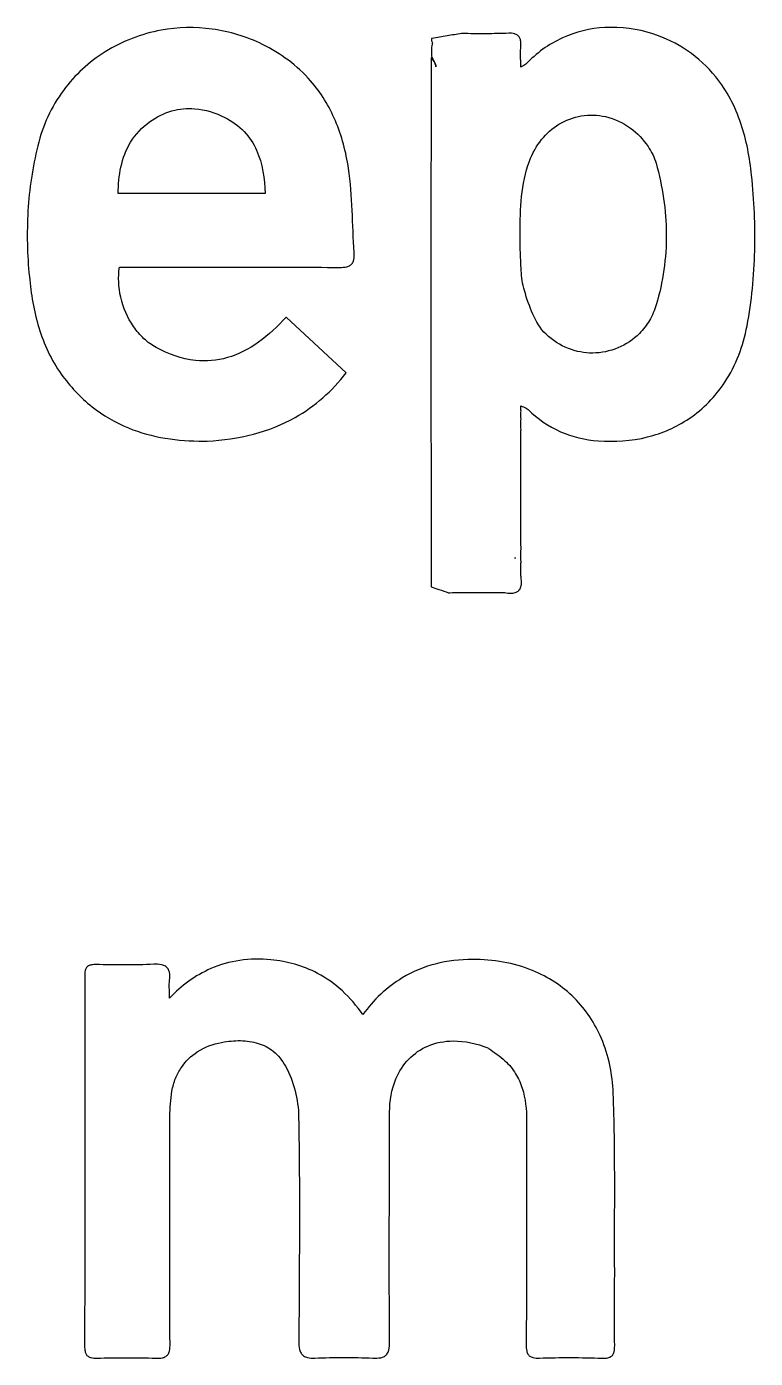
# Model space of a CAD drawing. Header units: millimetres. Extents: x 2.6 to 86.5, y 0.9 to 53.3.
# Drawn here: x 14.352 to 16.366, y 45.423 to 49.105 of the extents above; entities that cross this region are included whole.
import ezdxf

# ---------------------------------------------------------------- set-up
doc = ezdxf.new("R2010")
doc.units = ezdxf.units.MM
doc.layers.get('0').update_dxf_attribs({"linetype": 'CONTINUOUS'})

msp = doc.modelspace()

# ---------------------------------------------------------------- linework, layer by layer
for p, q in [((15.4728, 49.0722), (15.4715, 49.072)), ((15.0114, 48.644), (14.6614, 48.644)), ((14.6089, 48.44), (14.6755, 48.44)), ((15.2355, 48.1475), (15.0697, 48.3017)), ((14.8414, 47.959), (14.8517, 47.9591)), ((15.6278, 46.2808), (15.6297, 46.2801))]:
    msp.add_line(p, q)
for points, knots in [([(15.004, 49.0559), (14.9603, 49.0775), (14.9135, 49.0918), (14.8184, 49.1046), (14.7708, 49.1035), (14.6695, 49.0851), (14.6168, 49.065), (14.5247, 49.0075), (14.4856, 48.9715), (14.4203, 48.883), (14.3967, 48.8312), (14.3831, 48.7757)], [-0.07870909, -0.07870909, -0.07870909, -0.07870909, -0.06405495, -0.06405495, -0.04984753, -0.04984753, -0.0330697, -0.0330697, -0.01714971, -0.01714971, 0, 0, 0, 0]), ([(15.5546, 49.086), (15.5412, 49.0839), (15.5278, 49.0818), (15.5004, 49.0773), (15.4867, 49.0749), (15.4728, 49.0722)], [-0.008303707, -0.008303707, -0.008303707, -0.008303707, -0.004246318, -0.004246318, 0, 0, 0, 0]), ([(15.6847, 49.0867), (15.6637, 49.0859), (15.643, 49.0855), (15.5995, 49.0853), (15.577, 49.0856), (15.5546, 49.086)], [-0.01299231, -0.01299231, -0.01299231, -0.01299231, -0.0067186, -0.0067186, 0, 0, 0, 0]), ([(15.7182, 49.0534), (15.7185, 49.0579), (15.7184, 49.0625), (15.7169, 49.0699), (15.716, 49.0728), (15.713, 49.0777), (15.7113, 49.0796), (15.7066, 49.0832), (15.7036, 49.0845), (15.6954, 49.0866), (15.6898, 49.0869), (15.6847, 49.0867)], [-0.005528477, -0.005528477, -0.005528477, -0.005528477, -0.004208087, -0.004208087, -0.003307414, -0.003307414, -0.00250707, -0.00250707, -0.001543197, -0.001543197, 0, 0, 0, 0]), ([(16.2567, 48.9664), (16.2346, 48.9943), (16.2081, 49.0185), (16.1492, 49.0585), (16.1169, 49.0742), (16.0403, 49.0989), (15.9951, 49.1051), (15.9099, 49.1002), (15.8703, 49.0908), (15.795, 49.0566), (15.7609, 49.0318), (15.732, 49.0009)], [-0.05978012, -0.05978012, -0.05978012, -0.05978012, -0.0490711, -0.0490711, -0.03838139, -0.03838139, -0.02487738, -0.02487738, -0.01269926, -0.01269926, 0, 0, 0, 0]), ([(15.242, 48.7131), (15.2351, 48.7582), (15.2236, 48.8026), (15.1886, 48.8848), (15.1661, 48.9218), (15.1, 48.9977), (15.0549, 49.0307), (15.004, 49.0559)], [-0.04383863, -0.04383863, -0.04383863, -0.04383863, -0.030157, -0.030157, -0.01702911, -0.01702911, 0, 0, 0, 0]), ([(15.4733, 49.0569), (15.472, 49.0509), (15.4713, 49.0449), (15.4709, 49.0333), (15.4712, 49.0263), (15.4713, 49.0232)], [-0.002005953, -0.002005953, -0.002005953, -0.002005953, -0.000921953, -0.000921953, 0, 0, 0, 0]), ([(15.4715, 49.072), (15.4713, 49.0705), (15.4712, 49.069), (15.4713, 49.0662), (15.4715, 49.0648), (15.4724, 49.0622), (15.473, 49.0611), (15.4739, 49.06)], [-0.001261168, -0.001261168, -0.001261168, -0.001261168, -0.000817751, -0.000817751, -0.000411727, -0.000411727, 0, 0, 0, 0]), ([(15.4739, 49.06), (15.4738, 49.0595), (15.4737, 49.059), (15.4735, 49.058), (15.4734, 49.0575), (15.4733, 49.0569)], [-0.000312769, -0.000312769, -0.000312769, -0.000312769, -0.000162248, -0.000162248, 0, 0, 0, 0]), ([(15.718, 48.9934), (15.718, 49.0046), (15.7177, 49.0152), (15.7176, 49.0343), (15.7176, 49.0439), (15.7182, 49.0534)], [-0.005856087, -0.005856087, -0.005856087, -0.005856087, -0.002853059, -0.002853059, 0, 0, 0, 0]), ([(15.4706, 49.02), (15.4702, 48.8739), (15.4699, 48.7278), (15.4696, 48.4364), (15.4695, 48.2912), (15.4696, 48.1459)], [-0.08743973, -0.08743973, -0.08743973, -0.08743973, -0.043601, -0.043601, 0, 0, 0, 0]), ([(15.4832, 48.9943), (15.4832, 48.9968), (15.4827, 48.9992), (15.4811, 49.0039), (15.48, 49.0062), (15.4762, 49.0127), (15.473, 49.0168), (15.4706, 49.02)], [-0.002357788, -0.002357788, -0.002357788, -0.002357788, -0.001780832, -0.001780832, -0.001187949, -0.001187949, 0, 0, 0, 0]), ([(15.4713, 49.0232), (15.4744, 49.0159), (15.4796, 49.0087), (15.4827, 48.9991), (15.4832, 48.9967), (15.4832, 48.9943)], [-0.003030304, -0.003030304, -0.003030304, -0.003030304, -0.000721361, -0.000721361, 0, 0, 0, 0]), ([(15.732, 49.0009), (15.7307, 48.9996), (15.7289, 48.9986), (15.7248, 48.9967), (15.7216, 48.9954), (15.718, 48.9934)], [-0.002794917, -0.002794917, -0.002794917, -0.002794917, -0.001240543, -0.001240543, 0, 0, 0, 0]), ([(16.3559, 48.6941), (16.3509, 48.7426), (16.3422, 48.7908), (16.3104, 48.8843), (16.2878, 48.9274), (16.2567, 48.9664)], [-0.02958133, -0.02958133, -0.02958133, -0.02958133, -0.01495715, -0.01495715, 0, 0, 0, 0]), ([(14.6924, 48.8416), (14.7111, 48.8551), (14.7316, 48.8656), (14.7745, 48.8779), (14.7957, 48.8799), (14.8462, 48.8758), (14.8742, 48.8669), (14.9003, 48.8538)], [-0.02215571, -0.02215571, -0.02215571, -0.02215571, -0.01522695, -0.01522695, -0.00875565, -0.00875565, 0, 0, 0, 0]), ([(15.7421, 48.7329), (15.7501, 48.7546), (15.7613, 48.7749), (15.7892, 48.8095), (15.8053, 48.8238), (15.8425, 48.8466), (15.8634, 48.8545), (15.9075, 48.8619), (15.9301, 48.8612), (15.9771, 48.8504), (16.0003, 48.8395), (16.0212, 48.8246)], [-0.03457412, -0.03457412, -0.03457412, -0.03457412, -0.02763532, -0.02763532, -0.0211983, -0.0211983, -0.01449317, -0.01449317, -0.00770679, -0.00770679, 0, 0, 0, 0]), ([(14.6056, 48.6441), (14.6059, 48.6683), (14.608, 48.6931), (14.6183, 48.7412), (14.6267, 48.7644), (14.6535, 48.8079), (14.6712, 48.8263), (14.6924, 48.8416)], [-0.02259864, -0.02259864, -0.02259864, -0.02259864, -0.01530981, -0.01530981, -0.00784573, -0.00784573, 0, 0, 0, 0]), ([(14.9003, 48.8538), (14.9203, 48.8438), (14.9384, 48.831), (14.9682, 48.7996), (14.9794, 48.7823), (15.0044, 48.7263), (15.0101, 48.684), (15.0114, 48.644)], [-0.02485486, -0.02485486, -0.02485486, -0.02485486, -0.01820487, -0.01820487, -0.01200765, -0.01200765, 0, 0, 0, 0]), ([(16.0212, 48.8246), (16.0399, 48.8112), (16.0569, 48.7928), (16.0792, 48.7593), (16.0873, 48.7434), (16.0919, 48.7272)], [-0.01200233, -0.01200233, -0.01200233, -0.01200233, -0.0050621, -0.0050621, 0, 0, 0, 0]), ([(14.3831, 48.7757), (14.3686, 48.7164), (14.3598, 48.6565), (14.3525, 48.5349), (14.354, 48.4742), (14.3599, 48.4137)], [-0.03653618, -0.03653618, -0.03653618, -0.03653618, -0.0182425, -0.0182425, 0, 0, 0, 0]), ([(15.7161, 48.5345), (15.7161, 48.5677), (15.7167, 48.6019), (15.7239, 48.6689), (15.7305, 48.7013), (15.7421, 48.7329)], [-0.02017931, -0.02017931, -0.02017931, -0.02017931, -0.01011514, -0.01011514, 0, 0, 0, 0]), ([(16.0919, 48.7272), (16.1099, 48.6634), (16.1199, 48.5978), (16.1206, 48.4651), (16.1113, 48.3997), (16.0924, 48.336)], [-0.03982354, -0.03982354, -0.03982354, -0.03982354, -0.01993097, -0.01993097, 0, 0, 0, 0]), ([(15.2577, 48.4803), (15.2549, 48.5191), (15.2539, 48.5581), (15.2504, 48.6358), (15.2479, 48.6747), (15.242, 48.7131)], [-0.02337147, -0.02337147, -0.02337147, -0.02337147, -0.01164982, -0.01164982, 0, 0, 0, 0]), ([(16.3433, 48.2777), (16.3563, 48.3464), (16.363, 48.4156), (16.3664, 48.5552), (16.363, 48.6248), (16.3559, 48.6941)], [-0.04187098, -0.04187098, -0.04187098, -0.04187098, -0.02089762, -0.02089762, 0, 0, 0, 0]), ([(14.6614, 48.644), (14.6517, 48.6441), (14.6424, 48.6441), (14.6236, 48.6441), (14.6151, 48.6441), (14.6056, 48.6441)], [-0.006039458, -0.006039458, -0.006039458, -0.006039458, -0.002848323, -0.002848323, 0, 0, 0, 0]), ([(15.7163, 48.4878), (15.7163, 48.4957), (15.7162, 48.5035), (15.7162, 48.519), (15.7161, 48.5268), (15.7161, 48.5345)], [-0.004662178, -0.004662178, -0.004662178, -0.004662178, -0.002316766, -0.002316766, 0, 0, 0, 0]), ([(15.2178, 48.4393), (15.2241, 48.4392), (15.2312, 48.4396), (15.2407, 48.4421), (15.2439, 48.4433), (15.2492, 48.4468), (15.2512, 48.4487), (15.2549, 48.4541), (15.2561, 48.4575), (15.2582, 48.4671), (15.2582, 48.4741), (15.2577, 48.4803)], [-0.006632818, -0.006632818, -0.006632818, -0.006632818, -0.004749077, -0.004749077, -0.003752964, -0.003752964, -0.00289544, -0.00289544, -0.001849991, -0.001849991, 0, 0, 0, 0]), ([(15.728, 48.3755), (15.7224, 48.3933), (15.7204, 48.4123), (15.7182, 48.4497), (15.718, 48.469), (15.7163, 48.4878)], [-0.01117059, -0.01117059, -0.01117059, -0.01117059, -0.00566379, -0.00566379, 0, 0, 0, 0]), ([(14.7106, 48.2179), (14.6983, 48.2245), (14.687, 48.2328), (14.666, 48.2523), (14.6563, 48.2636), (14.631, 48.3001), (14.6189, 48.3282), (14.6063, 48.3844), (14.6049, 48.4125), (14.6089, 48.44)], [-0.02596609, -0.02596609, -0.02596609, -0.02596609, -0.02175013, -0.02175013, -0.01731855, -0.01731855, -0.00834289, -0.00834289, 0, 0, 0, 0]), ([(14.6755, 48.44), (14.7658, 48.44), (14.8562, 48.4401), (15.037, 48.4401), (15.1274, 48.4399), (15.2178, 48.4393)], [-0.0542325, -0.0542325, -0.0542325, -0.0542325, -0.02711595, -0.02711595, 0, 0, 0, 0]), ([(14.3599, 48.4137), (14.3645, 48.3662), (14.3722, 48.3186), (14.4, 48.2266), (14.42, 48.1836), (14.4481, 48.1444)], [-0.02881368, -0.02881368, -0.02881368, -0.02881368, -0.01449233, -0.01449233, 0, 0, 0, 0]), ([(15.7878, 48.2547), (15.7719, 48.27), (15.7603, 48.2902), (15.742, 48.3311), (15.7353, 48.352), (15.728, 48.3755)], [-0.01449367, -0.01449367, -0.01449367, -0.01449367, -0.00741079, -0.00741079, 0, 0, 0, 0]), ([(16.0924, 48.336), (16.0879, 48.3207), (16.0816, 48.3061), (16.0659, 48.2795), (16.0567, 48.2676), (16.029, 48.2396), (16.0086, 48.226), (15.9642, 48.2076), (15.9407, 48.2027), (15.894, 48.2023), (15.8712, 48.2065), (15.8265, 48.2239), (15.8057, 48.2375), (15.7878, 48.2547)], [-0.03817595, -0.03817595, -0.03817595, -0.03817595, -0.0333951, -0.0333951, -0.02887167, -0.02887167, -0.02155065, -0.02155065, -0.01441354, -0.01441354, -0.00747339, -0.00747339, 0, 0, 0, 0]), ([(15.0697, 48.3017), (15.0466, 48.2764), (15.021, 48.2524), (14.9668, 48.2139), (14.9383, 48.1988), (14.8785, 48.1814), (14.8491, 48.1788), (14.7808, 48.1862), (14.7444, 48.1996), (14.7106, 48.2179)], [-0.04048024, -0.04048024, -0.04048024, -0.04048024, -0.03020531, -0.03020531, -0.02056353, -0.02056353, -0.01153018, -0.01153018, 0, 0, 0, 0]), ([(15.932, 47.9599), (15.9777, 47.9564), (16.0236, 47.9594), (16.1092, 47.9807), (16.1481, 47.9977), (16.2227, 48.0481), (16.2558, 48.0821), (16.3129, 48.169), (16.3328, 48.2221), (16.3433, 48.2777)], [-0.05784279, -0.05784279, -0.05784279, -0.05784279, -0.04407163, -0.04407163, -0.03128458, -0.03128458, -0.01695384, -0.01695384, 0, 0, 0, 0]), ([(14.4481, 48.1444), (14.4724, 48.1106), (14.5005, 48.0802), (14.5638, 48.0298), (14.5973, 48.0103), (14.6995, 47.9686), (14.7705, 47.9588), (14.8414, 47.959)], [-0.04549842, -0.04549842, -0.04549842, -0.04549842, -0.03303203, -0.03303203, -0.02127796, -0.02127796, 0, 0, 0, 0]), ([(14.8517, 47.9591), (14.8949, 47.9616), (14.9379, 47.9676), (15.0199, 47.9892), (15.0582, 48.0042), (15.1499, 48.0557), (15.1963, 48.0974), (15.2355, 48.1475)], [-0.04449339, -0.04449339, -0.04449339, -0.04449339, -0.031522, -0.031522, -0.01908893, -0.01908893, 0, 0, 0, 0]), ([(15.4696, 48.1459), (15.4697, 48.0484), (15.47, 47.9513), (15.4704, 47.7532), (15.4704, 47.6557), (15.4701, 47.5565)], [-0.05895665, -0.05895665, -0.05895665, -0.05895665, -0.02976973, -0.02976973, 0, 0, 0, 0]), ([(15.7188, 48.0419), (15.7185, 48.0437), (15.7182, 48.0451), (15.7179, 48.0503), (15.7182, 48.0537), (15.7185, 48.0566)], [-0.001488982, -0.001488982, -0.001488982, -0.001488982, -0.000859627, -0.000859627, 0, 0, 0, 0]), ([(15.7185, 48.0566), (15.7232, 48.0542), (15.7285, 48.0526), (15.735, 48.0491), (15.737, 48.0478), (15.7386, 48.0462)], [-0.002234145, -0.002234145, -0.002234145, -0.002234145, -0.000687297, -0.000687297, 0, 0, 0, 0]), ([(15.7189, 48.0211), (15.7187, 48.0228), (15.7183, 48.0266), (15.7182, 48.0338), (15.7184, 48.0379), (15.7188, 48.0419)], [-0.002104699, -0.002104699, -0.002104699, -0.002104699, -0.001188489, -0.001188489, 0, 0, 0, 0]), ([(15.7188, 47.9915), (15.7186, 47.9958), (15.7184, 48.0001), (15.7182, 48.0101), (15.7185, 48.0156), (15.7189, 48.0211)], [-0.002914375, -0.002914375, -0.002914375, -0.002914375, -0.001663665, -0.001663665, 0, 0, 0, 0]), ([(15.7386, 48.0462), (15.7645, 48.0203), (15.7943, 47.9998), (15.861, 47.9707), (15.8961, 47.9627), (15.932, 47.9599)], [-0.02182082, -0.02182082, -0.02182082, -0.02182082, -0.01082413, -0.01082413, 0, 0, 0, 0]), ([(15.7184, 47.9428), (15.7183, 47.944), (15.7179, 47.9547), (15.7178, 47.9682), (15.718, 47.9751), (15.7184, 47.9823)], [-0.003972567, -0.003972567, -0.003972567, -0.003972567, -0.002152114, -0.002152114, 0, 0, 0, 0]), ([(15.7184, 47.9823), (15.7182, 47.9831), (15.718, 47.9838), (15.718, 47.987), (15.7184, 47.9894), (15.7188, 47.9915)], [-0.001121826, -0.001121826, -0.001121826, -0.001121826, -0.000647193, -0.000647193, 0, 0, 0, 0]), ([(15.7187, 47.6606), (15.7184, 47.707), (15.7181, 47.7534), (15.7179, 47.8479), (15.7179, 47.895), (15.7184, 47.9428)], [-0.02823951, -0.02823951, -0.02823951, -0.02823951, -0.01436104, -0.01436104, 0, 0, 0, 0]), ([(15.7188, 47.6244), (15.7188, 47.6254), (15.7183, 47.6346), (15.7181, 47.647), (15.7183, 47.6538), (15.7187, 47.6606)], [-0.003634311, -0.003634311, -0.003634311, -0.003634311, -0.002038901, -0.002038901, 0, 0, 0, 0]), ([(15.7027, 47.6372), (15.7027, 47.6368), (15.7026, 47.6363), (15.7025, 47.6355), (15.7025, 47.6351), (15.7025, 47.6347)], [-0.0002491176, -0.0002491176, -0.0002491176, -0.0002491176, -0.000122688, -0.000122688, 0, 0, 0, 0]), ([(15.7025, 47.6347), (15.7025, 47.6351), (15.7025, 47.6355), (15.7026, 47.6363), (15.7027, 47.6368), (15.7027, 47.6372)], [-0.0002493642, -0.0002493642, -0.0002493642, -0.0002493642, -0.0001268968, -0.0001268968, 0, 0, 0, 0]), ([(15.7186, 47.6091), (15.7183, 47.6109), (15.7181, 47.6123), (15.7181, 47.6177), (15.7184, 47.6214), (15.7188, 47.6244)], [-0.001536956, -0.001536956, -0.001536956, -0.001536956, -0.000893191, -0.000893191, 0, 0, 0, 0]), ([(15.6742, 47.5402), (15.6793, 47.5392), (15.6847, 47.5385), (15.6942, 47.5385), (15.6987, 47.539), (15.7056, 47.5412), (15.7083, 47.5426), (15.7129, 47.5463), (15.7148, 47.5485), (15.7181, 47.5546), (15.7192, 47.5585), (15.7206, 47.5693), (15.7199, 47.5768), (15.7187, 47.5835)], [-0.007870029, -0.007870029, -0.007870029, -0.007870029, -0.006310509, -0.006310509, -0.005021563, -0.005021563, -0.004133907, -0.004133907, -0.003249962, -0.003249962, -0.002056843, -0.002056843, 0, 0, 0, 0]), ([(15.7187, 47.5835), (15.7181, 47.5872), (15.7179, 47.5908), (15.7178, 47.5993), (15.7182, 47.6047), (15.7186, 47.6091)], [-0.002360852, -0.002360852, -0.002360852, -0.002360852, -0.001325825, -0.001325825, 0, 0, 0, 0]), ([(15.4701, 47.5565), (15.4774, 47.5539), (15.4846, 47.5513), (15.501, 47.5457), (15.5097, 47.5428), (15.5186, 47.54)], [-0.005075735, -0.005075735, -0.005075735, -0.005075735, -0.002812132, -0.002812132, 0, 0, 0, 0]), ([(15.5186, 47.54), (15.5236, 47.54), (15.5687, 47.5406), (15.6212, 47.5408), (15.6473, 47.5407), (15.6742, 47.5402)], [-0.01564741, -0.01564741, -0.01564741, -0.01564741, -0.00807347, -0.00807347, 0, 0, 0, 0]), ([(14.5439, 46.5118), (14.5399, 46.5119), (14.5355, 46.5117), (14.5287, 46.5103), (14.526, 46.5095), (14.5215, 46.5068), (14.5197, 46.5053), (14.5165, 46.5011), (14.5153, 46.4984), (14.5132, 46.4909), (14.5129, 46.4856), (14.5129, 46.4808)], [-0.00502278, -0.00502278, -0.00502278, -0.00502278, -0.003815094, -0.003815094, -0.002987858, -0.002987858, -0.002282022, -0.002282022, -0.001424481, -0.001424481, 0, 0, 0, 0]), ([(14.7035, 46.5125), (14.6769, 46.5112), (14.6503, 46.5108), (14.5971, 46.5108), (14.5706, 46.5113), (14.5439, 46.5118)], [-0.01596407, -0.01596407, -0.01596407, -0.01596407, -0.00798472, -0.00798472, 0, 0, 0, 0]), ([(14.7474, 46.4683), (14.7483, 46.4754), (14.7486, 46.4834), (14.7462, 46.4937), (14.745, 46.4969), (14.7415, 46.5024), (14.7393, 46.5046), (14.7333, 46.5087), (14.7294, 46.5102), (14.7184, 46.5127), (14.7105, 46.5129), (14.7035, 46.5125)], [-0.007394102, -0.007394102, -0.007394102, -0.007394102, -0.005260302, -0.005260302, -0.004266536, -0.004266536, -0.003331709, -0.003331709, -0.002114648, -0.002114648, 0, 0, 0, 0]), ([(15.0273, 46.5249), (14.9987, 46.5276), (14.97, 46.5273), (14.9138, 46.5192), (14.8871, 46.5117), (14.8179, 46.4816), (14.7802, 46.4534), (14.7472, 46.4193)], [-0.03123861, -0.03123861, -0.03123861, -0.03123861, -0.02262049, -0.02262049, -0.01423549, -0.01423549, 0, 0, 0, 0]), ([(15.2816, 46.3737), (15.2648, 46.3977), (15.2458, 46.4199), (15.2036, 46.4584), (15.1811, 46.4744), (15.1162, 46.5088), (15.0727, 46.5207), (15.0273, 46.5249)], [-0.03082131, -0.03082131, -0.03082131, -0.03082131, -0.02203874, -0.02203874, -0.01369235, -0.01369235, 0, 0, 0, 0]), ([(15.5848, 46.526), (15.55, 46.5259), (15.5154, 46.522), (15.4495, 46.5048), (15.419, 46.4922), (15.3473, 46.4489), (15.3115, 46.4142), (15.2816, 46.3737)], [-0.03555238, -0.03555238, -0.03555238, -0.03555238, -0.02510912, -0.02510912, -0.01511177, -0.01511177, 0, 0, 0, 0]), ([(15.9735, 46.1564), (15.9714, 46.2085), (15.9612, 46.2598), (15.9231, 46.3494), (15.8981, 46.387), (15.8331, 46.4521), (15.7939, 46.4776), (15.6982, 46.5169), (15.6418, 46.5262), (15.5848, 46.526)], [-0.06045153, -0.06045153, -0.06045153, -0.06045153, -0.04480244, -0.04480244, -0.03116442, -0.03116442, -0.01707132, -0.01707132, 0, 0, 0, 0]), ([(14.5129, 46.4808), (14.5131, 46.31), (14.5132, 46.1392), (14.5131, 45.7976), (14.5129, 45.6268), (14.5126, 45.456)], [-0.1024838, -0.1024838, -0.1024838, -0.1024838, -0.0512419, -0.0512419, 0, 0, 0, 0]), ([(14.7472, 46.4193), (14.7472, 46.4314), (14.7468, 46.4414), (14.7466, 46.4537), (14.7466, 46.4615), (14.7474, 46.4683)], [-0.004366576, -0.004366576, -0.004366576, -0.004366576, -0.002061301, -0.002061301, 0, 0, 0, 0]), ([(14.7541, 46.1621), (14.7563, 46.174), (14.7595, 46.1857), (14.7683, 46.2077), (14.7737, 46.2179), (14.7919, 46.2447), (14.8067, 46.2592), (14.8445, 46.2838), (14.8674, 46.2922), (14.8914, 46.2967)], [-0.02070152, -0.02070152, -0.02070152, -0.02070152, -0.01705647, -0.01705647, -0.01357402, -0.01357402, -0.00730562, -0.00730562, 0, 0, 0, 0]), ([(14.8914, 46.2967), (14.9086, 46.2998), (14.9263, 46.3017), (14.9602, 46.3011), (14.9767, 46.2989), (15.0074, 46.2892), (15.0213, 46.282), (15.0479, 46.2608), (15.0591, 46.2467), (15.0678, 46.2308)], [-0.0203825, -0.0203825, -0.0203825, -0.0203825, -0.01513669, -0.01513669, -0.01019633, -0.01019633, -0.00545166, -0.00545166, 0, 0, 0, 0]), ([(15.3556, 46.1034), (15.3556, 46.1349), (15.3608, 46.1665), (15.3815, 46.2159), (15.3934, 46.2345), (15.4237, 46.2658), (15.4413, 46.2779), (15.4831, 46.2958), (15.5069, 46.3003), (15.5639, 46.3009), (15.5965, 46.2935), (15.6272, 46.2812)], [-0.03983219, -0.03983219, -0.03983219, -0.03983219, -0.03034859, -0.03034859, -0.02366693, -0.02366693, -0.01718902, -0.01718902, -0.0099144, -0.0099144, 0, 0, 0, 0]), ([(15.6297, 46.2801), (15.6372, 46.2744), (15.6449, 46.269), (15.6601, 46.2579), (15.6676, 46.2521), (15.6744, 46.2457)], [-0.005649343, -0.005649343, -0.005649343, -0.005649343, -0.002815112, -0.002815112, 0, 0, 0, 0]), ([(15.0678, 46.2308), (15.0795, 46.2096), (15.0883, 46.1861), (15.1003, 46.139), (15.1038, 46.1141), (15.1042, 46.0898)], [-0.01455734, -0.01455734, -0.01455734, -0.01455734, -0.00729265, -0.00729265, 0, 0, 0, 0]), ([(15.6744, 46.2457), (15.6858, 46.2351), (15.6957, 46.2232), (15.7116, 46.1973), (15.7176, 46.1839), (15.7313, 46.1413), (15.7341, 46.1108), (15.7341, 46.081)], [-0.01802813, -0.01802813, -0.01802813, -0.01802813, -0.01336622, -0.01336622, -0.00895189, -0.00895189, 0, 0, 0, 0]), ([(14.7485, 46.0916), (14.7485, 46.1034), (14.7489, 46.1152), (14.7506, 46.1387), (14.752, 46.1505), (14.7541, 46.1621)], [-0.007069711, -0.007069711, -0.007069711, -0.007069711, -0.003531347, -0.003531347, 0, 0, 0, 0]), ([(15.9775, 45.6814), (15.9772, 45.7605), (15.9777, 45.8398), (15.9775, 45.9981), (15.9767, 46.0773), (15.9735, 46.1564)], [-0.04751655, -0.04751655, -0.04751655, -0.04751655, -0.02375039, -0.02375039, 0, 0, 0, 0]), ([(15.3554, 45.4686), (15.3547, 45.5744), (15.3546, 45.6802), (15.3549, 45.8918), (15.3553, 45.9976), (15.3556, 46.1034)], [-0.06347531, -0.06347531, -0.06347531, -0.06347531, -0.03173805, -0.03173805, 0, 0, 0, 0]), ([(14.7487, 45.4639), (14.7482, 45.5685), (14.748, 45.6732), (14.7481, 45.8824), (14.7483, 45.987), (14.7485, 46.0916)], [-0.06276644, -0.06276644, -0.06276644, -0.06276644, -0.03138334, -0.03138334, 0, 0, 0, 0]), ([(15.1042, 46.0898), (15.1061, 45.9864), (15.1065, 45.8829), (15.1061, 45.6761), (15.1053, 45.5727), (15.1047, 45.4692)], [-0.06205154, -0.06205154, -0.06205154, -0.06205154, -0.0310277, -0.0310277, 0, 0, 0, 0]), ([(15.7341, 46.081), (15.7342, 45.9775), (15.7342, 45.8741), (15.734, 45.6673), (15.7337, 45.5638), (15.7331, 45.4604)], [-0.06205773, -0.06205773, -0.06205773, -0.06205773, -0.03102878, -0.03102878, 0, 0, 0, 0]), ([(15.9776, 45.458), (15.977, 45.4952), (15.9771, 45.5324), (15.9774, 45.6069), (15.9777, 45.6441), (15.9775, 45.6814)], [-0.02233754, -0.02233754, -0.02233754, -0.02233754, -0.01117018, -0.01117018, 0, 0, 0, 0]), ([(14.5126, 45.456), (14.5126, 45.4516), (14.5128, 45.4469), (14.5145, 45.4397), (14.5155, 45.4369), (14.5183, 45.4321), (14.52, 45.4303), (14.5245, 45.427), (14.5274, 45.4259), (14.5354, 45.4238), (14.5411, 45.4236), (14.5462, 45.4237)], [-0.005315952, -0.005315952, -0.005315952, -0.005315952, -0.004023658, -0.004023658, -0.003153607, -0.003153607, -0.002411515, -0.002411515, -0.001515807, -0.001515807, 0, 0, 0, 0]), ([(14.7093, 45.4232), (14.7153, 45.4229), (14.7221, 45.423), (14.7311, 45.4251), (14.7341, 45.4262), (14.7391, 45.4294), (14.7411, 45.4313), (14.7447, 45.4365), (14.746, 45.4398), (14.7483, 45.4492), (14.7488, 45.4563), (14.7487, 45.4639)], [-0.008063347, -0.008063347, -0.008063347, -0.008063347, -0.005795354, -0.005795354, -0.004634454, -0.004634454, -0.0035995, -0.0035995, -0.002284722, -0.002284722, 0, 0, 0, 0]), ([(15.1047, 45.4692), (15.1047, 45.4624), (15.105, 45.4546), (15.1076, 45.4441), (15.1089, 45.4404), (15.1127, 45.4343), (15.1148, 45.432), (15.1208, 45.4277), (15.1245, 45.4262), (15.1351, 45.4235), (15.1426, 45.4234), (15.1493, 45.4237)], [-0.00738344, -0.00738344, -0.00738344, -0.00738344, -0.005320193, -0.005320193, -0.004181137, -0.004181137, -0.003211162, -0.003211162, -0.002017687, -0.002017687, 0, 0, 0, 0]), ([(15.3088, 45.4236), (15.3158, 45.4233), (15.3242, 45.4233), (15.3347, 45.4256), (15.3381, 45.4267), (15.344, 45.4302), (15.3463, 45.4323), (15.3506, 45.4381), (15.3521, 45.4419), (15.3551, 45.4529), (15.3555, 45.4614), (15.3554, 45.4686)], [-0.007402694, -0.007402694, -0.007402694, -0.007402694, -0.00529736, -0.00529736, -0.004258291, -0.004258291, -0.003329964, -0.003329964, -0.002158325, -0.002158325, 0, 0, 0, 0]), ([(15.7331, 45.4604), (15.7331, 45.455), (15.7334, 45.4487), (15.7353, 45.4403), (15.7364, 45.4373), (15.7393, 45.4325), (15.741, 45.4306), (15.7456, 45.4272), (15.7486, 45.426), (15.7572, 45.4237), (15.7638, 45.4235), (15.7694, 45.4237)], [-0.005903789, -0.005903789, -0.005903789, -0.005903789, -0.004269605, -0.004269605, -0.003374798, -0.003374798, -0.002619907, -0.002619907, -0.001691145, -0.001691145, 0, 0, 0, 0]), ([(15.9431, 45.4234), (15.9482, 45.4232), (15.9539, 45.4234), (15.9618, 45.4252), (15.9645, 45.4262), (15.9691, 45.429), (15.9709, 45.4307), (15.9741, 45.4353), (15.9753, 45.4382), (15.9774, 45.4465), (15.9776, 45.4527), (15.9776, 45.458)], [-0.005570356, -0.005570356, -0.005570356, -0.005570356, -0.004060314, -0.004060314, -0.003228502, -0.003228502, -0.0024967, -0.0024967, -0.001584807, -0.001584807, 0, 0, 0, 0]), ([(14.5462, 45.4237), (14.5734, 45.4242), (14.6006, 45.4248), (14.6549, 45.4249), (14.6821, 45.4245), (14.7093, 45.4232)], [-0.01631014, -0.01631014, -0.01631014, -0.01631014, -0.00815218, -0.00815218, 0, 0, 0, 0]), ([(15.1493, 45.4237), (15.1759, 45.4249), (15.2025, 45.4256), (15.2557, 45.4256), (15.2823, 45.425), (15.3088, 45.4236)], [-0.01595275, -0.01595275, -0.01595275, -0.01595275, -0.00797597, -0.00797597, 0, 0, 0, 0]), ([(15.7694, 45.4237), (15.7983, 45.4247), (15.8273, 45.4251), (15.8852, 45.425), (15.9142, 45.4244), (15.9431, 45.4234)], [-0.01737293, -0.01737293, -0.01737293, -0.01737293, -0.00868662, -0.00868662, 0, 0, 0, 0])]:
    msp.add_open_spline(points, degree=3, knots=knots)

doc.saveas('drawing.dxf')
